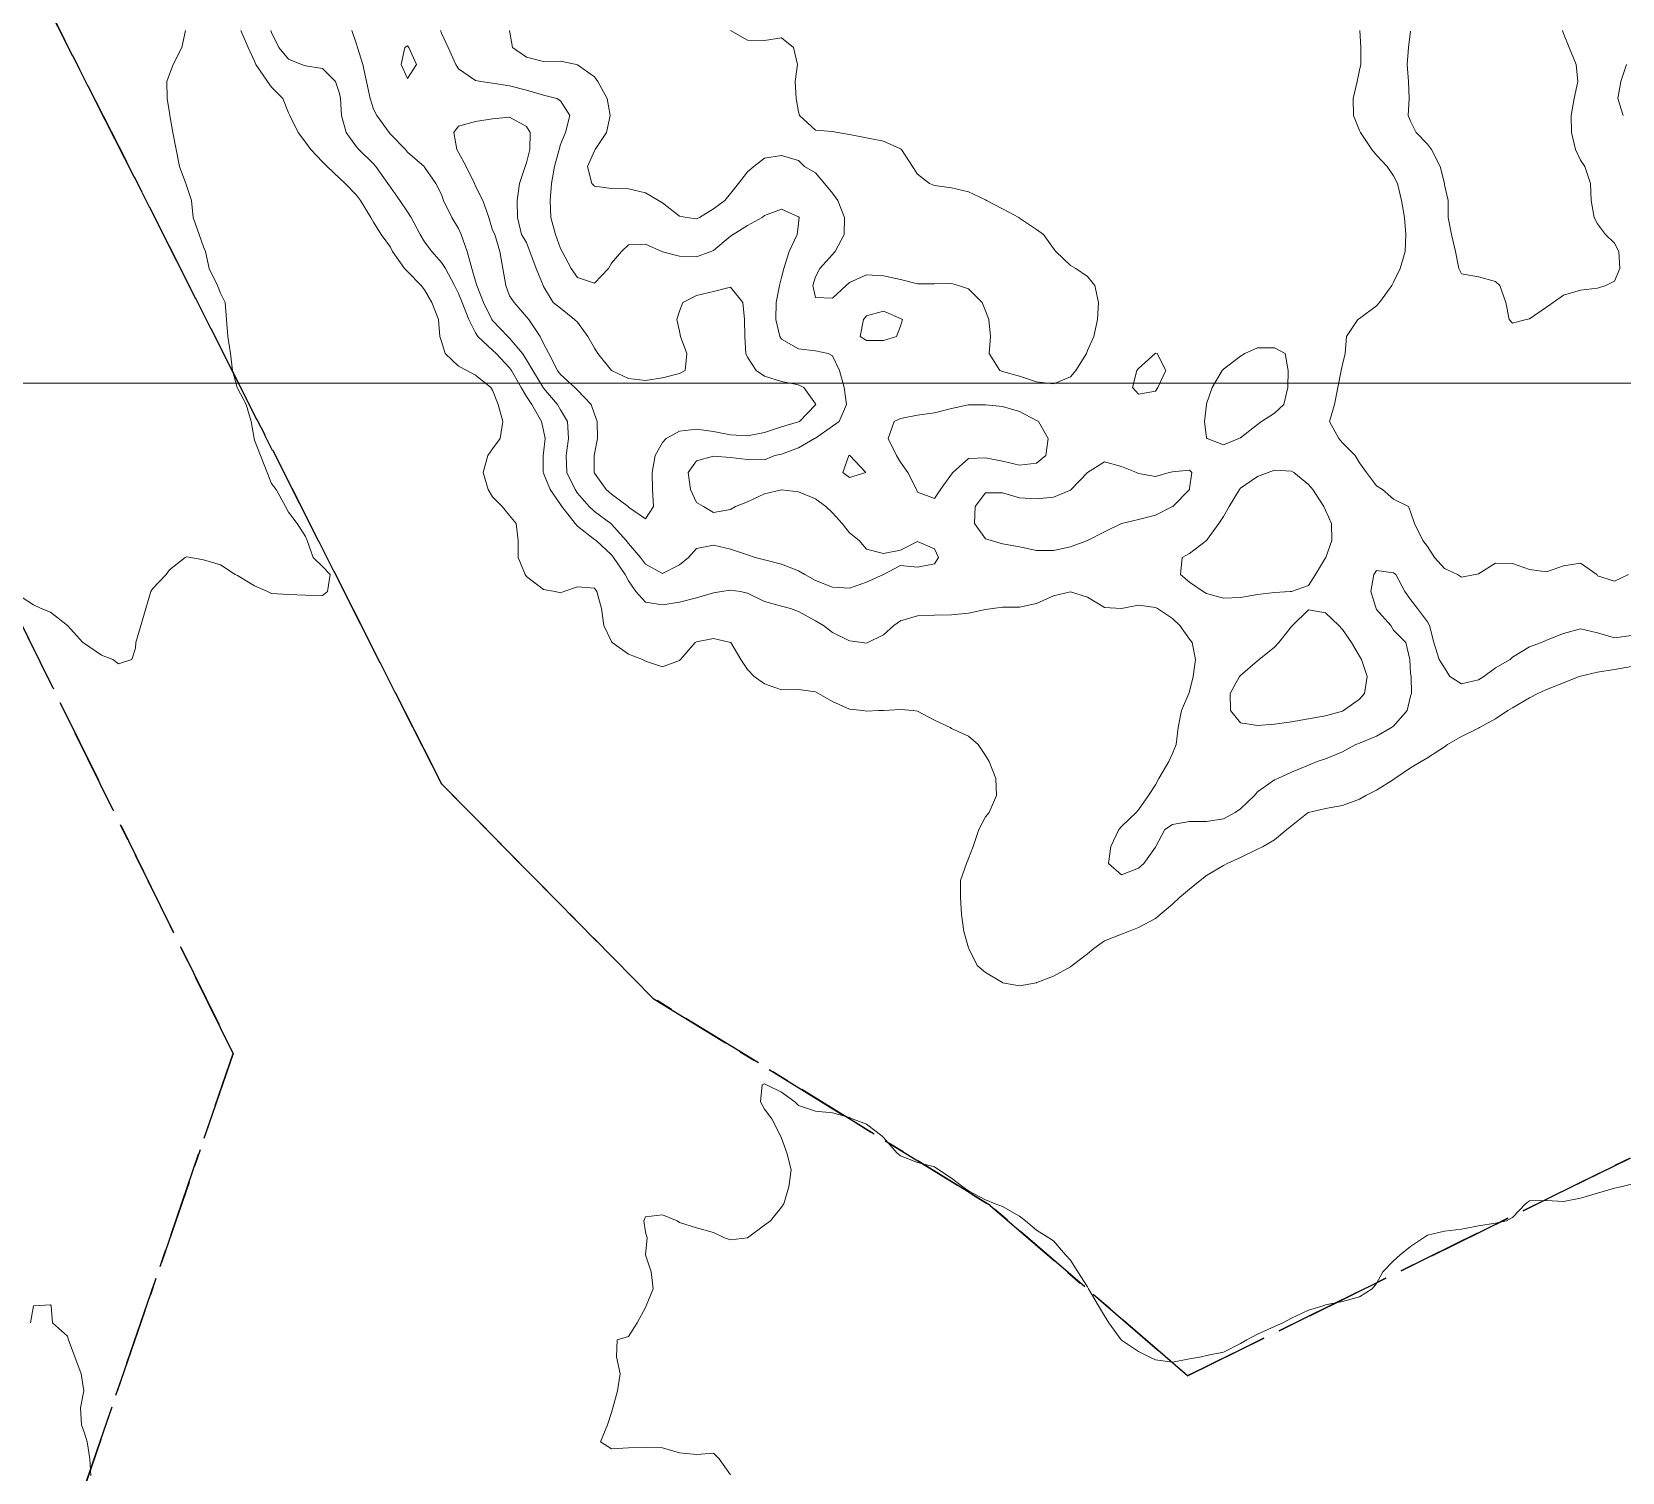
# Model space of a CAD drawing. Header units: centimetres. Extents: x 0 to 642158, y -847 to 649707.
# Drawn here: x 617276.2 to 617322.97, y 620755.35 to 620797.71 of the extents above; entities that cross this region are included whole.
import ezdxf

# ---------------------------------------------------------------- set-up
doc = ezdxf.new("R2010")
doc.units = ezdxf.units.CM
doc.header["$MEASUREMENT"] = 0
doc.linetypes.add('CENTERX2', pattern=[4, 2.5, -0.5, 0.5, -0.5])
doc.layers.add('MEV_grille', color=254, linetype='Continuous', lineweight=9)
doc.layers.add('WAL_topographie 0.5', color=253, linetype='Continuous', lineweight=20)
doc.layers.add('SPW_parcellaire cadastral', color=7, linetype='CENTERX2', lineweight=25, true_color=0xff0542)

# ---------------------------------------------------------------- blocks, each defined once
blk = doc.blocks.new('*U114')
at = {"layer": 'MEV_grille', "transparency": 33554687}
blk.add_lwpolyline([(-1338.461, 0), (1338.461, 0)], dxfattribs=at)
blk = doc.blocks.new('*U115')
at = {"layer": 'MEV_grille', "color": 0, "linetype": 'ByBlock', "lineweight": -2, "transparency": 16777216}
blk.add_blockref('*U114', (0, -1600), dxfattribs=at)

msp = doc.modelspace()

# ---------------------------------------------------------------- linework, layer by layer
at = {"layer": 'SPW_parcellaire cadastral'}
for points in [[(617454.845, 620780.014), (617404.956, 620754.186), (617359.081, 620730.17), (617336.661, 620771.212), (617310.193, 620758.188), (617304.386, 620763.201), (617294.476, 620769.289), (617288.255, 620775.589), (617250.741, 620849.649), (617325.082, 620885.743), (617338.539, 620892.37), (617355.187, 620858.56), (617359.626, 620860.746), (617369.519, 620865.618), (617374.129, 620867.888), (617378.983, 620870.401), (617456.064, 620908.347)], [(617230.744, 620712.405), (617238.37, 620716.158), (617240.745, 620724.014), (617272.508, 620739.643), (617282.123, 620767.668), (617243.448, 620846.11), (617250.741, 620849.649), (617288.255, 620775.589), (617294.476, 620769.289), (617304.386, 620763.201), (617310.193, 620758.188), (617336.661, 620771.212), (617359.081, 620730.17), (617357.925, 620729.905), (617383.852, 620679.762), (617287.666, 620632.245), (617278.015, 620641.677), (617259.392, 620657.765), (617254.096, 620663.041), (617248.455, 620670.977), (617243.126, 620681.472), (617230.744, 620712.405)], [(617230.744, 620712.405), (617220.396, 620753.015), (617217.144, 620774.915), (617212.878, 620831.134), (617222.042, 620835.718), (617243.448, 620846.11), (617282.123, 620767.668), (617272.508, 620739.643), (617240.745, 620724.014), (617238.37, 620716.158), (617230.744, 620712.405)]]:
    msp.add_lwpolyline(points, dxfattribs=at)
at = {"layer": 'WAL_topographie 0.5'}
for points in [[(617275.75, 620781.189), (617276.25, 620780.865), (617276.481, 620780.75), (617276.75, 620780.641), (617277.25, 620780.25), (617277.25, 620780.25), (617277.707, 620779.75), (617277.75, 620779.721), (617278.25, 620779.385), (617278.583, 620779.25), (617278.75, 620779.125), (617279.139, 620779.25), (617279.25, 620779.583), (617279.264, 620779.75), (617279.409, 620780.25), (617279.554, 620780.75), (617279.706, 620781.25), (617279.75, 620781.333), (617280.15, 620781.75), (617280.25, 620781.889), (617280.714, 620782.25), (617280.75, 620782.273), (617280.875, 620782.25), (617281.25, 620782.185), (617281.75, 620782.033), (617282.183, 620781.75), (617282.25, 620781.724), (617282.75, 620781.423), (617283.136, 620781.25), (617283.25, 620781.192), (617283.75, 620781.169), (617284.25, 620781.15), (617284.75, 620781.134), (617284.901, 620781.25), (617284.979, 620781.75), (617284.75, 620781.989), (617284.477, 620782.25), (617284.304, 620782.75), (617284.25, 620782.868), (617284.009, 620783.25), (617283.75, 620783.583), (617283.667, 620783.75), (617283.385, 620784.25), (617283.25, 620784.429), (617283.121, 620784.75), (617282.93, 620785.25), (617282.75, 620785.708), (617282.737, 620785.75), (617282.651, 620786.25), (617282.507, 620786.75), (617282.25, 620787.236), (617282.244, 620787.25), (617282.106, 620787.75), (617282.044, 620788.25), (617281.97, 620788.75), (617281.931, 620789.25), (617281.889, 620789.75), (617281.75, 620790.028), (617281.663, 620790.25), (617281.421, 620790.75), (617281.313, 620791.25), (617281.25, 620791.393), (617281.121, 620791.75), (617280.951, 620792.25), (617280.894, 620792.75), (617280.75, 620793.192), (617280.732, 620793.25), (617280.544, 620793.75), (617280.442, 620794.25), (617280.352, 620794.75), (617280.262, 620795.25), (617280.25, 620795.327), (617280.178, 620795.75), (617280.171, 620796.25), (617280.25, 620796.464), (617280.357, 620796.75), (617280.615, 620797.25), (617280.721, 620797.75)], [(617305.754, 620769.75), (617305.75, 620769.748), (617305.25, 620769.661), (617304.75, 620769.748), (617304.746, 620769.75), (617304.25, 620770.047), (617304.002, 620770.25), (617303.756, 620770.75), (617303.75, 620770.779), (617303.61, 620771.25), (617303.538, 620771.75), (617303.514, 620772.25), (617303.51, 620772.75), (617303.688, 620773.25), (617303.75, 620773.406), (617303.884, 620773.75), (617304.055, 620774.25), (617304.25, 620774.628), (617304.354, 620774.75), (617304.568, 620775.25), (617304.547, 620775.75), (617304.358, 620776.25), (617304.25, 620776.433), (617304.036, 620776.75), (617303.75, 620776.994), (617303.25, 620777.226), (617303.208, 620777.25), (617302.75, 620777.473), (617302.25, 620777.737), (617302.125, 620777.75), (617301.75, 620777.779), (617301.25, 620777.756), (617301.107, 620777.75), (617300.75, 620777.735), (617300.636, 620777.75), (617300.25, 620777.796), (617299.75, 620778.02), (617299.34, 620778.25), (617299.25, 620778.306), (617298.75, 620778.372), (617298.25, 620778.357), (617297.75, 620778.54), (617297.442, 620778.75), (617297.25, 620778.959), (617297.057, 620779.25), (617296.754, 620779.75), (617296.75, 620779.753), (617296.25, 620779.871), (617295.75, 620779.769), (617295.707, 620779.75), (617295.275, 620779.25), (617295.25, 620779.224), (617294.75, 620779.038), (617294.25, 620779.205), (617294.156, 620779.25), (617293.75, 620779.408), (617293.271, 620779.75), (617293.25, 620779.78), (617293.023, 620780.25), (617292.952, 620780.75), (617292.821, 620781.25), (617292.75, 620781.355), (617292.25, 620781.392), (617291.845, 620781.25), (617291.75, 620781.218), (617291.588, 620781.25), (617291.25, 620781.308), (617290.75, 620781.697), (617290.706, 620781.75), (617290.501, 620782.25), (617290.5, 620782.75), (617290.45, 620783.25), (617290.25, 620783.485), (617290.036, 620783.75), (617289.75, 620784.036), (617289.623, 620784.25), (617289.476, 620784.75), (617289.615, 620785.25), (617289.75, 620785.449), (617289.977, 620785.75), (617290.057, 620786.25), (617289.92, 620786.75), (617289.75, 620787.173), (617289.704, 620787.25), (617289.25, 620787.618), (617288.996, 620787.75), (617288.75, 620787.881), (617288.36, 620788.25), (617288.25, 620788.604), (617288.202, 620788.75), (617288.164, 620789.25), (617287.969, 620789.75), (617287.75, 620790.127), (617287.649, 620790.25), (617287.25, 620790.662), (617287.166, 620790.75), (617286.812, 620791.25), (617286.75, 620791.378), (617286.477, 620791.75), (617286.25, 620792.119), (617286.17, 620792.25), (617285.871, 620792.75), (617285.75, 620792.907), (617285.42, 620793.25), (617285.25, 620793.408), (617284.891, 620793.75), (617284.75, 620793.891), (617284.406, 620794.25), (617284.25, 620794.469), (617284.035, 620794.75), (617283.785, 620795.25), (617283.75, 620795.332), (617283.584, 620795.75), (617283.25, 620796.086), (617283.128, 620796.25), (617282.794, 620796.75), (617282.75, 620796.848), (617282.569, 620797.25), (617282.353, 620797.75)], [(617308.902, 620773.25), (617308.75, 620773.121), (617308.25, 620772.924), (617307.861, 620773.25), (617307.93, 620773.75), (617308.169, 620774.25), (617308.25, 620774.346), (617308.677, 620774.75), (617308.75, 620774.829), (617309.046, 620775.25), (617309.25, 620775.566), (617309.343, 620775.75), (617309.636, 620776.25), (617309.75, 620776.489), (617309.857, 620776.75), (617309.909, 620777.25), (617310.007, 620777.75), (617310.229, 620778.25), (617310.25, 620778.317), (617310.356, 620778.75), (617310.425, 620779.25), (617310.325, 620779.75), (617310.25, 620779.852), (617309.967, 620780.25), (617309.75, 620780.456), (617309.304, 620780.75), (617309.25, 620780.78), (617308.75, 620780.847), (617308.25, 620780.758), (617307.75, 620780.787), (617307.25, 620781.083), (617306.75, 620781.241), (617306.25, 620781.126), (617305.75, 620780.904), (617305.25, 620780.79), (617304.75, 620780.788), (617304.467, 620780.75), (617304.25, 620780.724), (617303.75, 620780.617), (617303.25, 620780.565), (617302.75, 620780.558), (617302.25, 620780.539), (617301.75, 620780.387), (617301.554, 620780.25), (617301.25, 620779.983), (617300.79, 620779.75), (617300.75, 620779.735), (617300.629, 620779.75), (617300.25, 620779.801), (617299.75, 620780.051), (617299.485, 620780.25), (617299.25, 620780.388), (617298.75, 620780.666), (617298.509, 620780.75), (617298.25, 620780.825), (617297.75, 620780.963), (617297.25, 620781.207), (617297.045, 620781.25), (617296.75, 620781.294), (617296.484, 620781.25), (617296.25, 620781.212), (617295.75, 620781.068), (617295.25, 620780.936), (617294.75, 620780.858), (617294.25, 620780.943), (617293.967, 620781.25), (617293.75, 620781.566), (617293.65, 620781.75), (617293.311, 620782.25), (617293.25, 620782.329), (617292.795, 620782.75), (617292.75, 620782.786), (617292.25, 620783.171), (617292.177, 620783.25), (617291.792, 620783.75), (617291.75, 620783.81), (617291.441, 620784.25), (617291.25, 620784.735), (617291.243, 620784.75), (617291.24, 620785.25), (617291.25, 620785.324), (617291.294, 620785.75), (617291.25, 620785.986), (617291.189, 620786.25), (617290.902, 620786.75), (617290.75, 620786.988), (617290.59, 620787.25), (617290.306, 620787.75), (617290.25, 620787.832), (617289.861, 620788.25), (617289.75, 620788.355), (617289.323, 620788.75), (617289.25, 620788.862), (617289.056, 620789.25), (617288.862, 620789.75), (617288.75, 620790.016), (617288.63, 620790.25), (617288.366, 620790.75), (617288.25, 620790.932), (617287.968, 620791.25), (617287.75, 620791.538), (617287.622, 620791.75), (617287.36, 620792.25), (617287.25, 620792.418), (617287.023, 620792.75), (617286.75, 620793.146), (617286.674, 620793.25), (617286.318, 620793.75), (617286.25, 620793.827), (617285.821, 620794.25), (617285.75, 620794.333), (617285.444, 620794.75), (617285.313, 620795.25), (617285.278, 620795.75), (617285.25, 620795.902), (617285.136, 620796.25), (617284.75, 620796.629), (617284.25, 620796.71), (617284.132, 620796.75), (617283.75, 620796.904), (617283.467, 620797.25), (617283.25, 620797.693), (617283.228, 620797.75)], [(617301.25, 620781.75), (617301.25, 620781.75), (617300.75, 620781.525), (617300.25, 620781.354), (617299.75, 620781.379), (617299.25, 620781.573), (617298.932, 620781.75), (617298.75, 620781.865), (617298.25, 620782.054), (617297.75, 620782.182), (617297.478, 620782.25), (617297.25, 620782.333), (617296.75, 620782.496), (617296.25, 620782.62), (617295.75, 620782.522), (617295.515, 620782.25), (617295.25, 620782.037), (617294.75, 620781.783), (617294.25, 620782.058), (617294.105, 620782.25), (617293.75, 620782.664), (617293.684, 620782.75), (617293.25, 620783.23), (617293.225, 620783.25), (617292.75, 620783.608), (617292.597, 620783.75), (617292.25, 620784.147), (617292.176, 620784.25), (617291.939, 620784.75), (617291.913, 620785.25), (617291.985, 620785.75), (617291.954, 620786.25), (617291.75, 620786.598), (617291.661, 620786.75), (617291.25, 620787.234), (617291.239, 620787.25), (617290.937, 620787.75), (617290.75, 620788.065), (617290.628, 620788.25), (617290.25, 620788.702), (617290.199, 620788.75), (617289.75, 620789.22), (617289.728, 620789.25), (617289.482, 620789.75), (617289.289, 620790.25), (617289.25, 620790.383), (617289.142, 620790.75), (617289.005, 620791.25), (617288.826, 620791.75), (617288.75, 620791.927), (617288.558, 620792.25), (617288.311, 620792.75), (617288.25, 620792.927), (617288.083, 620793.25), (617287.75, 620793.733), (617287.737, 620793.75), (617287.25, 620794.176), (617287.19, 620794.25), (617286.75, 620794.703), (617286.706, 620794.75), (617286.345, 620795.25), (617286.25, 620795.438), (617286.151, 620795.75), (617286.041, 620796.25), (617285.932, 620796.75), (617285.779, 620797.25), (617285.75, 620797.349), (617285.613, 620797.75)], [(617288.218, 620797.75), (617288.25, 620797.675), (617288.444, 620797.25), (617288.671, 620796.75), (617288.75, 620796.625), (617289.25, 620796.28), (617289.411, 620796.25), (617289.75, 620796.204), (617290.25, 620796.125), (617290.75, 620795.997), (617291.25, 620795.854), (617291.646, 620795.75), (617291.75, 620795.682), (617292.022, 620795.25), (617291.896, 620794.75), (617291.75, 620794.396), (617291.707, 620794.25), (617291.571, 620793.75), (617291.483, 620793.25), (617291.446, 620792.75), (617291.468, 620792.25), (617291.6, 620791.75), (617291.75, 620791.336), (617291.796, 620791.25), (617292.064, 620790.75), (617292.25, 620790.49), (617292.75, 620790.322), (617293.162, 620790.75), (617293.25, 620790.909), (617293.54, 620791.25), (617293.75, 620791.449), (617294.25, 620791.469), (617294.734, 620791.25), (617294.75, 620791.246), (617295.25, 620791.112), (617295.75, 620791.092), (617296.173, 620791.25), (617296.25, 620791.282), (617296.75, 620791.701), (617296.823, 620791.75), (617297.25, 620792.014), (617297.682, 620792.25), (617297.75, 620792.307), (617298.25, 620792.497), (617298.75, 620792.273), (617298.768, 620792.25), (617298.75, 620792.076), (617298.708, 620791.75), (617298.477, 620791.25), (617298.321, 620790.75), (617298.25, 620790.488), (617298.189, 620790.25), (617298.096, 620789.75), (617298.078, 620789.25), (617298.196, 620788.75), (617298.25, 620788.67), (617298.75, 620788.392), (617299.25, 620788.333), (617299.625, 620788.25), (617299.75, 620788.187), (617299.958, 620787.75), (617300.09, 620787.25), (617300.156, 620786.75), (617299.945, 620786.25), (617299.75, 620786.115), (617299.25, 620785.764), (617299.22, 620785.75), (617298.75, 620785.48), (617298.25, 620785.293), (617298.056, 620785.25), (617297.75, 620785.125), (617297.25, 620785.132), (617296.75, 620785.196), (617296.25, 620785.236), (617295.75, 620785.099), (617295.508, 620784.75), (617295.577, 620784.25), (617295.75, 620783.868), (617295.959, 620783.75), (617296.25, 620783.578), (617296.75, 620783.66), (617296.891, 620783.75), (617297.25, 620783.886), (617297.75, 620784.126), (617298.25, 620784.245), (617298.75, 620784.183), (617299.25, 620783.975), (617299.556, 620783.75), (617299.75, 620783.566), (617300.034, 620783.25), (617300.25, 620782.981), (617300.528, 620782.75), (617300.75, 620782.499), (617301.25, 620782.368), (617301.75, 620782.47), (617302.25, 620782.719), (617302.75, 620782.506), (617302.87, 620782.25), (617302.75, 620782.069), (617302.25, 620781.966), (617301.75, 620782.015), (617301.25, 620781.75)], [(617290.25, 620797.75), (617290.336, 620797.25), (617290.75, 620796.967), (617291.25, 620796.839), (617291.75, 620796.845), (617292.218, 620796.75), (617292.25, 620796.745), (617292.75, 620796.385), (617292.845, 620796.25), (617293.126, 620795.75), (617293.211, 620795.25), (617293.105, 620794.75), (617292.772, 620794.25), (617292.75, 620794.213), (617292.542, 620793.75), (617292.668, 620793.25), (617292.75, 620793.172), (617293.25, 620793.106), (617293.75, 620793.094), (617294.25, 620792.976), (617294.63, 620792.75), (617294.75, 620792.681), (617295.25, 620792.292), (617295.462, 620792.25), (617295.75, 620792.208), (617295.837, 620792.25), (617296.25, 620792.505), (617296.582, 620792.75), (617296.75, 620792.962), (617296.983, 620793.25), (617297.25, 620793.592), (617297.438, 620793.75), (617297.75, 620793.996), (617298.25, 620794.077), (617298.75, 620793.927), (617298.928, 620793.75), (617299.25, 620793.564), (617299.513, 620793.25), (617299.75, 620792.967), (617299.902, 620792.75), (617300.103, 620792.25), (617300.095, 620791.75), (617299.827, 620791.25), (617299.75, 620791.161), (617299.375, 620790.75), (617299.25, 620790.507), (617299.169, 620790.25), (617299.25, 620789.895), (617299.75, 620789.881), (617300.146, 620790.25), (617300.25, 620790.337), (617300.75, 620790.561), (617301.25, 620790.54), (617301.75, 620790.426), (617302.25, 620790.302), (617302.75, 620790.297), (617303.25, 620790.309), (617303.454, 620790.25), (617303.75, 620790.154), (617304.151, 620789.75), (617304.25, 620789.508), (617304.348, 620789.25), (617304.39, 620788.75), (617304.352, 620788.25), (617304.667, 620787.75), (617304.75, 620787.727), (617305.25, 620787.581), (617305.75, 620787.421), (617306.25, 620787.356), (617306.75, 620787.568)], [(617306.75, 620787.568), (617306.904, 620787.75), (617307.215, 620788.25), (617307.25, 620788.339), (617307.436, 620788.75), (617307.545, 620789.25), (617307.566, 620789.75), (617307.465, 620790.25), (617307.25, 620790.513), (617306.909, 620790.75), (617306.75, 620790.836), (617306.319, 620791.25), (617306.25, 620791.336), (617305.957, 620791.75), (617305.75, 620791.899), (617305.25, 620792.233), (617305.225, 620792.25), (617304.75, 620792.51), (617304.282, 620792.75), (617304.25, 620792.769), (617303.75, 620793.003), (617303.25, 620793.126), (617302.75, 620793.193), (617302.602, 620793.25), (617302.25, 620793.528), (617302.102, 620793.75), (617301.774, 620794.25), (617301.75, 620794.271), (617301.25, 620794.5), (617300.75, 620794.598), (617300.25, 620794.693), (617299.9, 620794.75), (617299.75, 620794.781), (617299.25, 620794.822), (617298.781, 620795.25), (617298.75, 620795.364), (617298.679, 620795.75), (617298.655, 620796.25), (617298.716, 620796.75), (617298.606, 620797.25), (617298.25, 620797.539), (617297.75, 620797.455), (617297.25, 620797.464), (617296.75, 620797.75)], [(617315.259, 620797.75), (617315.29, 620797.25), (617315.282, 620796.75), (617315.25, 620796.588), (617315.175, 620796.25), (617315.059, 620795.75), (617315.068, 620795.25), (617315.25, 620794.815), (617315.278, 620794.75), (617315.61, 620794.25), (617315.75, 620794.087), (617316.058, 620793.75), (617316.25, 620793.473), (617316.367, 620793.25), (617316.486, 620792.75), (617316.567, 620792.25), (617316.609, 620791.75), (617316.585, 620791.25), (617316.443, 620790.75), (617316.25, 620790.354), (617316.195, 620790.25), (617315.835, 620789.75), (617315.75, 620789.658), (617315.25, 620789.28), (617315.195, 620789.25), (617314.862, 620788.75), (617314.821, 620788.25), (617314.75, 620787.931), (617314.706, 620787.75), (617314.614, 620787.25), (617314.51, 620786.75), (617314.366, 620786.25), (617314.635, 620785.75), (617314.75, 620785.63), (617315.115, 620785.25), (617315.25, 620785.036), (617315.448, 620784.75), (617315.75, 620784.363), (617315.924, 620784.25), (617316.25, 620783.967), (617316.692, 620783.75), (617316.75, 620783.6), (617316.863, 620783.25), (617317.112, 620782.75), (617317.25, 620782.576), (617317.453, 620782.25), (617317.75, 620781.926), (617318.125, 620781.75), (617318.25, 620781.673), (617318.65, 620781.75), (617318.75, 620781.769), (617319.25, 620782.083), (617319.75, 620782.081), (617320.25, 620781.898), (617320.75, 620781.835), (617321.25, 620782.005), (617321.75, 620782.088), (617322.23, 620781.75), (617322.25, 620781.714), (617322.75, 620781.559), (617323.16, 620781.75)], [(617316.75, 620797.729), (617316.69, 620797.25), (617316.647, 620796.75), (617316.689, 620796.25), (617316.705, 620795.75), (617316.674, 620795.25), (617316.75, 620795.083), (617316.915, 620794.75), (617317.25, 620794.412), (617317.366, 620794.25), (617317.614, 620793.75), (617317.746, 620793.25), (617317.75, 620793.217), (617317.855, 620792.75), (617317.858, 620792.25), (617317.956, 620791.75), (617318.071, 620791.25), (617318.171, 620790.75), (617318.25, 620790.596), (617318.75, 620790.507), (617319.25, 620790.368), (617319.375, 620790.25), (617319.55, 620789.75), (617319.652, 620789.25), (617319.75, 620789.146), (617320.143, 620789.25), (617320.25, 620789.272), (617320.75, 620789.611), (617320.942, 620789.75), (617321.25, 620789.963), (617321.75, 620790.114), (617322.25, 620790.175), (617322.49, 620790.25), (617322.75, 620790.375), (617322.899, 620790.75), (617322.872, 620791.25), (617322.75, 620791.5), (617322.485, 620791.75), (617322.25, 620792.061), (617322.147, 620792.25), (617322.063, 620792.75), (617322.041, 620793.25), (617321.872, 620793.75), (617321.75, 620793.939), (617321.603, 620794.25), (617321.48, 620794.75), (617321.473, 620795.25), (617321.559, 620795.75), (617321.668, 620796.25), (617321.615, 620796.75), (617321.415, 620797.25), (617321.25, 620797.663), (617321.22, 620797.75)], [(617287.518, 620796.75), (617287.25, 620796.341), (617287.065, 620796.75), (617287.171, 620797.25), (617287.25, 620797.296), (617287.288, 620797.25), (617287.518, 620796.75)], [(617322.998, 620795.25), (617322.845, 620795.75), (617322.935, 620796.25), (617323.095, 620796.75)], [(617294.485, 620783.75), (617294.25, 620783.393), (617293.75, 620783.738), (617293.736, 620783.75), (617293.25, 620784.117), (617293.092, 620784.25), (617292.75, 620784.735), (617292.742, 620784.75), (617292.742, 620785.25), (617292.75, 620785.304), (617292.838, 620785.75), (617292.827, 620786.25), (617292.75, 620786.467), (617292.654, 620786.75), (617292.25, 620787.178), (617292.172, 620787.25), (617291.75, 620787.63), (617291.663, 620787.75), (617291.411, 620788.25), (617291.25, 620788.551), (617291.149, 620788.75), (617290.819, 620789.25), (617290.75, 620789.329), (617290.384, 620789.75), (617290.25, 620789.946), (617290.146, 620790.25), (617290.053, 620790.75), (617289.97, 620791.25), (617289.82, 620791.75), (617289.75, 620791.876), (617289.639, 620792.25), (617289.465, 620792.75), (617289.25, 620793.174), (617289.221, 620793.25), (617288.973, 620793.75), (617288.75, 620794.161), (617288.705, 620794.25), (617288.615, 620794.75), (617288.75, 620794.94), (617289.25, 620795.071), (617289.75, 620795.15), (617290.25, 620795.201), (617290.75, 620794.927), (617290.862, 620794.75), (617290.845, 620794.25), (617290.75, 620793.864), (617290.706, 620793.75), (617290.548, 620793.25), (617290.473, 620792.75), (617290.488, 620792.25), (617290.606, 620791.75), (617290.75, 620791.521), (617290.848, 620791.25), (617291.03, 620790.75), (617291.236, 620790.25), (617291.25, 620790.225), (617291.533, 620789.75), (617291.75, 620789.585), (617292.165, 620789.25), (617292.25, 620789.171), (617292.555, 620788.75), (617292.75, 620788.414), (617292.844, 620788.25), (617293.25, 620787.75), (617293.25, 620787.75), (617293.75, 620787.514), (617294.25, 620787.455), (617294.75, 620787.535), (617295.25, 620787.668), (617295.42, 620787.75), (617295.466, 620788.25), (617295.28, 620788.75), (617295.25, 620788.905), (617295.169, 620789.25), (617295.25, 620789.496), (617295.347, 620789.75), (617295.75, 620789.958), (617296.25, 620790.078), (617296.75, 620790.207), (617297.112, 620789.75), (617297.162, 620789.25), (617297.169, 620788.75), (617297.197, 620788.25), (617297.25, 620788.141), (617297.508, 620787.75), (617297.75, 620787.589), (617298.25, 620787.431), (617298.75, 620787.33), (617298.905, 620787.25), (617299.25, 620786.768), (617299.256, 620786.75), (617299.25, 620786.74), (617298.773, 620786.25), (617298.75, 620786.239), (617298.25, 620786.091), (617297.75, 620785.925), (617297.25, 620785.831), (617296.75, 620785.863), (617296.25, 620785.962), (617295.75, 620786.03), (617295.25, 620785.967), (617294.853, 620785.75), (617294.75, 620785.638), (617294.529, 620785.25), (617294.441, 620784.75), (617294.457, 620784.25), (617294.485, 620783.75)], [(617301.631, 620788.75), (617301.25, 620788.635), (617300.75, 620788.635), (617300.563, 620788.75), (617300.662, 620789.25), (617300.75, 620789.358), (617301.25, 620789.498), (617301.75, 620789.278), (617301.806, 620789.25), (617301.75, 620789.055), (617301.631, 620788.75)], [(617309.314, 620787.25), (617309.25, 620787.147), (617308.75, 620787.059), (617308.575, 620787.25), (617308.695, 620787.75), (617308.75, 620787.814), (617309.237, 620788.25), (617309.25, 620788.259), (617309.292, 620788.25), (617309.55, 620787.75), (617309.314, 620787.25)], [(617311.25, 620785.564), (617311.699, 620785.75), (617311.75, 620785.775), (617312.25, 620786.169), (617312.366, 620786.25), (617312.75, 620786.495), (617313.024, 620786.75), (617313.138, 620787.25), (617313.148, 620787.75), (617313.064, 620788.25), (617312.75, 620788.415), (617312.25, 620788.419), (617311.872, 620788.25), (617311.75, 620788.178), (617311.25, 620787.787), (617311.208, 620787.75), (617310.909, 620787.25), (617310.75, 620786.776), (617310.743, 620786.75), (617310.686, 620786.25), (617310.75, 620785.776), (617310.764, 620785.75), (617311.25, 620785.564)], [(617302.922, 620784.25), (617302.75, 620783.993), (617302.25, 620784.171), (617302.217, 620784.25), (617301.966, 620784.75), (617301.75, 620785.061), (617301.631, 620785.25), (617301.385, 620785.75), (617301.558, 620786.25), (617301.75, 620786.336), (617302.25, 620786.439), (617302.75, 620786.51), (617303.25, 620786.638), (617303.75, 620786.74), (617304.25, 620786.739), (617304.75, 620786.697), (617305.25, 620786.546), (617305.75, 620786.286), (617305.807, 620786.25), (617306.095, 620785.75), (617306.022, 620785.25), (617305.75, 620785.025), (617305.25, 620784.966), (617304.75, 620785.084), (617304.25, 620785.184), (617303.75, 620785.168), (617303.283, 620784.75), (617303.25, 620784.699), (617302.922, 620784.25)], [(617300.25, 620784.601), (617300.725, 620784.75), (617300.258, 620785.25), (617300.25, 620785.255), (617300.232, 620785.25), (617300.049, 620784.75), (617300.25, 620784.601)], [(617306.75, 620782.564), (617307.243, 620782.75), (617307.25, 620782.753), (617307.75, 620783.007), (617308.244, 620783.25), (617308.25, 620783.253), (617308.75, 620783.37), (617309.25, 620783.499), (617309.75, 620783.748), (617309.753, 620783.75), (617310.245, 620784.25), (617310.25, 620784.281), (617310.314, 620784.75), (617310.25, 620784.821), (617309.75, 620784.774), (617309.648, 620784.75), (617309.25, 620784.637), (617308.75, 620784.722), (617308.692, 620784.75), (617308.25, 620784.932), (617307.75, 620785.067), (617307.25, 620784.75), (617307.25, 620784.75), (617306.765, 620784.25), (617306.75, 620784.237), (617306.25, 620784.032), (617305.75, 620783.974), (617305.25, 620784.004), (617304.75, 620784.154), (617304.25, 620784.158), (617303.943, 620783.75), (617303.922, 620783.25), (617304.25, 620782.806), (617304.412, 620782.75), (617304.75, 620782.654), (617305.25, 620782.566), (617305.75, 620782.463), (617306.25, 620782.456), (617306.75, 620782.564)], [(617313.204, 620781.25), (617312.75, 620781.225), (617312.25, 620781.165), (617311.75, 620781.075), (617311.25, 620781.055), (617310.75, 620781.19), (617310.644, 620781.25), (617310.25, 620781.529), (617309.984, 620781.75), (617310.032, 620782.25), (617310.25, 620782.367), (617310.744, 620782.75), (617310.75, 620782.755), (617311.113, 620783.25), (617311.25, 620783.458), (617311.411, 620783.75), (617311.715, 620784.25), (617311.75, 620784.291), (617312.25, 620784.637), (617312.56, 620784.75), (617312.75, 620784.824), (617313.25, 620784.794), (617313.311, 620784.75), (617313.75, 620784.403), (617313.87, 620784.25), (617314.2, 620783.75), (617314.25, 620783.649), (617314.42, 620783.25), (617314.436, 620782.75), (617314.255, 620782.25), (617314.25, 620782.239), (617313.952, 620781.75), (617313.75, 620781.428), (617313.25, 620781.252), (617313.204, 620781.25)], [(617323.25, 620779.964), (617322.75, 620779.893), (617322.25, 620780.038), (617321.75, 620780.152), (617321.25, 620780.019), (617320.75, 620779.824), (617320.601, 620779.75), (617320.25, 620779.627), (617319.75, 620779.318), (617319.681, 620779.25), (617319.25, 620779.01), (617318.902, 620778.75), (617318.75, 620778.659), (617318.25, 620778.538), (617317.899, 620778.75), (617317.75, 620779.009), (617317.591, 620779.25), (617317.428, 620779.75), (617317.307, 620780.25), (617317.25, 620780.365), (617316.956, 620780.75), (617316.75, 620781.019), (617316.579, 620781.25), (617316.317, 620781.75), (617316.25, 620781.807), (617315.75, 620781.868), (617315.665, 620781.75), (617315.579, 620781.25), (617315.735, 620780.75), (617315.75, 620780.723), (617316.167, 620780.25), (617316.25, 620780.12), (617316.607, 620779.75), (617316.725, 620779.25), (617316.75, 620778.841), (617316.761, 620778.75), (617316.778, 620778.25), (617316.75, 620778.179), (617316.646, 620777.75), (617316.25, 620777.293), (617316.189, 620777.25), (617315.75, 620776.996), (617315.25, 620776.794), (617315.143, 620776.75), (617314.75, 620776.54), (617314.25, 620776.337), (617314.003, 620776.25), (617313.75, 620776.149), (617313.25, 620775.945), (617312.842, 620775.75), (617312.75, 620775.711), (617312.25, 620775.36), (617312.161, 620775.25), (617311.75, 620774.866), (617311.594, 620774.75), (617311.25, 620774.57), (617310.75, 620774.487), (617310.25, 620774.485), (617309.75, 620774.399), (617309.52, 620774.25), (617309.26, 620773.75), (617309.25, 620773.734), (617308.902, 620773.25)], [(617314.776, 620777.75), (617314.75, 620777.737), (617314.25, 620777.592), (617313.75, 620777.511), (617313.25, 620777.422), (617312.75, 620777.347), (617312.25, 620777.312), (617311.75, 620777.387), (617311.455, 620777.75), (617311.439, 620778.25), (617311.719, 620778.75), (617311.75, 620778.783), (617312.25, 620779.21), (617312.298, 620779.25), (617312.75, 620779.613), (617312.879, 620779.75), (617313.25, 620780.223), (617313.276, 620780.25), (617313.75, 620780.717), (617314.25, 620780.624), (617314.641, 620780.25), (617314.75, 620780.139), (617315.014, 620779.75), (617315.25, 620779.347), (617315.303, 620779.25), (617315.47, 620778.75), (617315.397, 620778.25), (617315.25, 620778.088), (617314.776, 620777.75)], [(617323.25, 620779.051), (617322.75, 620778.96), (617322.25, 620778.883), (617321.75, 620778.764), (617321.71, 620778.75), (617321.25, 620778.564), (617320.75, 620778.374), (617320.488, 620778.25), (617320.25, 620778.124), (617319.75, 620777.834), (617319.611, 620777.75), (617319.25, 620777.51), (617318.779, 620777.25), (617318.75, 620777.233), (617318.25, 620776.991), (617317.838, 620776.75), (617317.75, 620776.688), (617317.25, 620776.363), (617317.062, 620776.25), (617316.75, 620776.069), (617316.284, 620775.75), (617316.25, 620775.725), (617315.75, 620775.41), (617315.436, 620775.25), (617315.25, 620775.151), (617314.75, 620774.958), (617314.25, 620774.867), (617313.75, 620774.757), (617313.734, 620774.75), (617313.25, 620774.365), (617313.113, 620774.25), (617312.75, 620773.95), (617312.41, 620773.75), (617312.25, 620773.675), (617311.75, 620773.427), (617311.353, 620773.25), (617311.25, 620773.196), (617310.75, 620772.898), (617310.562, 620772.75), (617310.25, 620772.495), (617309.956, 620772.25), (617309.75, 620772.056), (617309.384, 620771.75), (617309.25, 620771.64), (617308.75, 620771.372), (617308.45, 620771.25), (617308.25, 620771.18), (617307.75, 620770.976), (617307.434, 620770.75), (617307.25, 620770.601), (617306.798, 620770.25), (617306.75, 620770.215), (617306.25, 620769.939), (617305.754, 620769.75)], [(617323.25, 620763.823), (617322.93, 620763.75), (617322.75, 620763.709), (617322.25, 620763.559), (617321.75, 620763.413), (617321.25, 620763.312), (617320.75, 620763.341), (617320.25, 620763.333), (617320.125, 620763.25), (617319.75, 620762.845), (617319.566, 620762.75), (617319.25, 620762.679), (617318.75, 620762.602), (617318.25, 620762.497), (617317.75, 620762.446), (617317.25, 620762.329), (617317.13, 620762.25), (617316.75, 620761.987), (617316.447, 620761.75), (617316.25, 620761.565), (617315.935, 620761.25), (617315.75, 620760.907), (617315.619, 620760.75), (617315.25, 620760.515), (617314.75, 620760.378), (617314.25, 620760.271), (617314.178, 620760.25), (617313.75, 620760.116), (617313.25, 620759.882), (617312.994, 620759.75), (617312.75, 620759.638), (617312.25, 620759.415), (617311.931, 620759.25), (617311.75, 620759.134), (617311.25, 620758.887), (617310.75, 620758.781), (617310.6, 620758.75), (617310.25, 620758.684), (617309.75, 620758.593), (617309.25, 620758.662), (617309.065, 620758.75), (617308.75, 620758.907), (617308.25, 620759.238), (617308.238, 620759.25), (617307.876, 620759.75), (617307.75, 620759.953), (617307.573, 620760.25), (617307.277, 620760.75), (617307.25, 620760.803), (617306.96, 620761.25), (617306.75, 620761.593), (617306.601, 620761.75), (617306.25, 620762.158), (617306.114, 620762.25), (617305.75, 620762.476), (617305.42, 620762.75), (617305.25, 620762.882), (617304.75, 620763.164), (617304.528, 620763.25), (617304.25, 620763.367), (617303.75, 620763.631), (617303.583, 620763.75), (617303.25, 620764), (617302.872, 620764.25), (617302.75, 620764.335), (617302.25, 620764.466), (617301.75, 620764.66), (617301.64, 620764.75), (617301.25, 620765.194), (617301.196, 620765.25), (617300.75, 620765.587), (617300.329, 620765.75), (617300.25, 620765.783), (617299.75, 620765.92), (617299.25, 620765.972), (617298.75, 620766.139), (617298.639, 620766.25), (617298.25, 620766.526), (617297.803, 620766.75), (617297.75, 620766.773), (617297.683, 620766.75), (617297.632, 620766.25), (617297.75, 620766.028), (617297.967, 620765.75), (617298.219, 620765.25), (617298.25, 620765.179), (617298.408, 620764.75), (617298.536, 620764.25), (617298.469, 620763.75), (617298.313, 620763.25), (617298.25, 620763.143), (617297.927, 620762.75), (617297.75, 620762.614), (617297.25, 620762.25), (617297.25, 620762.25), (617296.75, 620762.189), (617296.568, 620762.25), (617296.25, 620762.402), (617295.75, 620762.539), (617295.25, 620762.694), (617295.179, 620762.75), (617294.75, 620762.927), (617294.25, 620762.861), (617294.204, 620762.75), (617294.25, 620762.417), (617294.296, 620762.25), (617294.25, 620761.75), (617294.417, 620761.25), (617294.47, 620760.75), (617294.269, 620760.25), (617294.25, 620760.2), (617294, 620759.75), (617293.75, 620759.341), (617293.417, 620759.25), (617293.393, 620758.75), (617293.5, 620758.25), (617293.43, 620757.75), (617293.288, 620757.25), (617293.25, 620757.107), (617293.131, 620756.75), (617292.929, 620756.25), (617293.25, 620756.045), (617293.75, 620756.071), (617294.25, 620756.088), (617294.75, 620756.066), (617295.25, 620755.924), (617295.75, 620755.871), (617296.25, 620755.917), (617296.417, 620755.75), (617296.75, 620755.274)], [(617277.941, 620755.25), (617277.909, 620755.75), (617277.825, 620756.25), (617277.75, 620756.5), (617277.664, 620756.75), (617277.631, 620757.25), (617277.727, 620757.75), (617277.658, 620758.25), (617277.463, 620758.75), (617277.28, 620759.25), (617277.25, 620759.35), (617276.806, 620759.75), (617276.772, 620760.25), (617276.75, 620760.275), (617276.251, 620760.25), (617276.25, 620760.25), (617276.159, 620759.75)]]:
    msp.add_lwpolyline(points, dxfattribs=at)

# ---------------------------------------------------------------- block references
at = {"layer": 'MEV_grille', "transparency": 33554687}
msp.add_blockref('*U115', (616669.481, 622387.381), dxfattribs=at)

doc.saveas('drawing.dxf')
